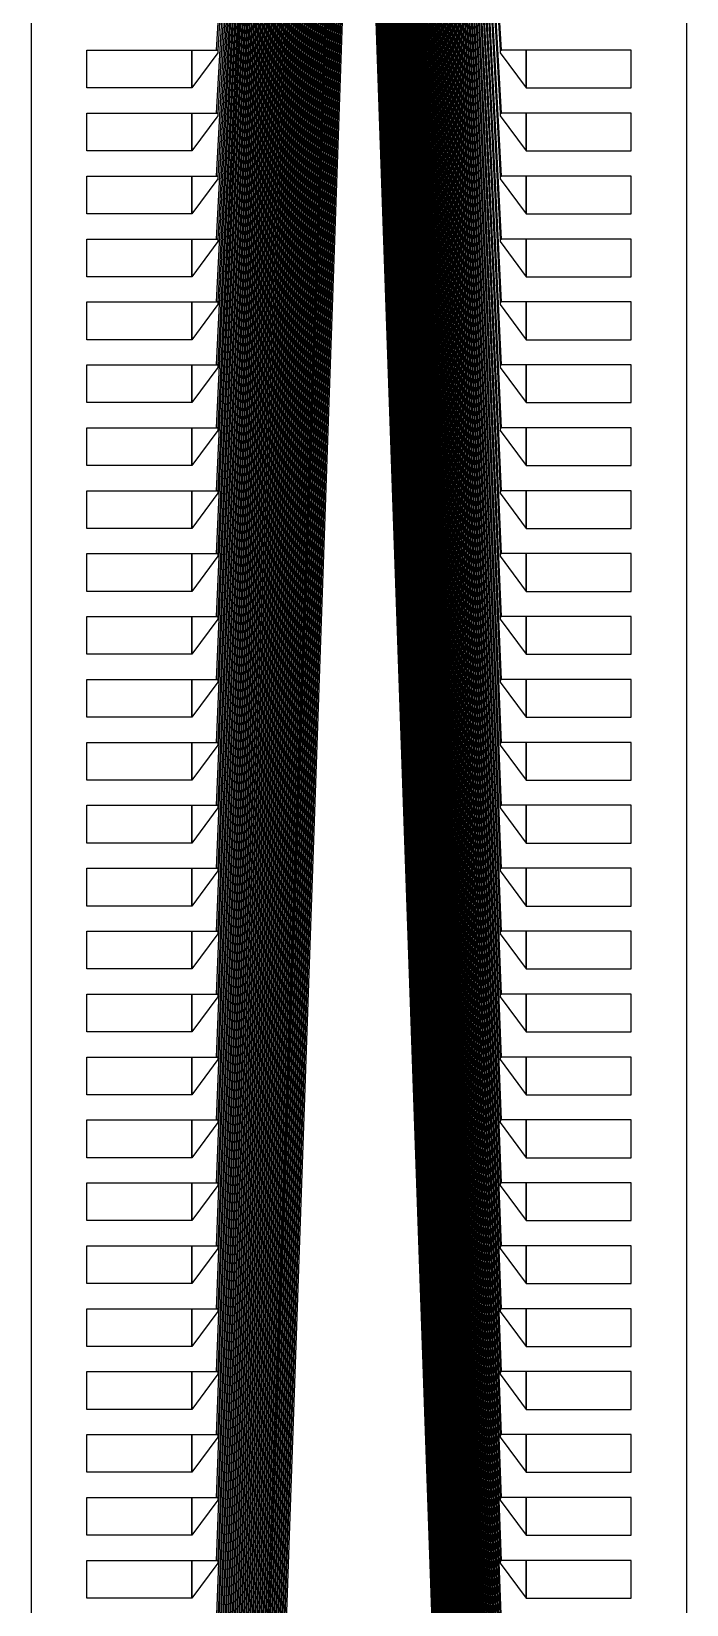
# Model space of a CAD drawing. Header units: inches. Extents: x 106592 to 209533, y 57057 to 74911.
# Drawn here: x 172694 to 173751, y 60539 to 63079 of the extents above; entities that cross this region are included whole.
import ezdxf

# ---------------------------------------------------------------- set-up
doc = ezdxf.new("R2010")
doc.units = ezdxf.units.IN
doc.header["$MEASUREMENT"] = 0
for name, color, linetype in [('metal', 221, 'Continuous'), ('nitride window', 40, 'Continuous'), ('profile', 140, 'Continuous')]:
    doc.layers.add(name, color=color, linetype=linetype)

msp = doc.modelspace()

# ---------------------------------------------------------------- linework, layer by layer
at = {"layer": 'metal'}
for points in [[(173085.7, 63850), (173087.3, 63850), (172994.9, 61626.6), (172992.8, 61626.6)], [(172994.9, 61728.2), (172992.8, 61728.2), (173082.5, 63850), (173084.1, 63850)], [(173079.3, 63850), (173080.9, 63850), (172994.9, 61829.8), (172992.8, 61829.8)], [(172994.9, 61931.4), (172992.8, 61931.4), (173076.1, 63850), (173077.7, 63850)], [(172994.9, 62033), (172992.8, 62033), (173072.9, 63850), (173074.5, 63850)], [(173069.7, 63850), (173071.3, 63850), (172994.9, 62134.6), (172992.8, 62134.6)], [(173088.9, 63850), (173090.5, 63850), (172994.9, 61525), (172992.8, 61525)], [(173092.1, 63850), (173093.7, 63850), (172994.9, 61423.4), (172992.8, 61423.4)], [(173117.7, 63850), (173119.3, 63850), (172994.9, 60610.6), (172992.8, 60610.6)], [(173114.5, 63850), (173116.1, 63850), (172994.9, 60712.2), (172992.8, 60712.2)], [(173095.3, 63850), (173096.9, 63850), (172994.9, 61321.8), (172992.8, 61321.8)], [(172994.9, 61220.2), (172992.8, 61220.2), (173098.5, 63850), (173100.1, 63850)], [(172994.9, 61118.6), (172992.8, 61118.6), (173101.7, 63850), (173103.3, 63850)], [(173104.9, 63850), (173106.5, 63850), (172994.9, 61017), (172992.8, 61017)], [(172994.9, 60915.4), (172992.8, 60915.4), (173108.1, 63850), (173109.7, 63850)], [(173111.3, 63850), (173112.9, 63850), (172994.9, 60813.8), (172992.8, 60813.8)], [(173060.1, 63850), (173061.7, 63850), (172994.9, 62439.4), (172992.8, 62439.4)], [(172994.9, 62541), (172992.8, 62541), (173056.9, 63850), (173058.5, 63850)], [(173053.7, 63850), (173055.3, 63850), (172994.9, 62642.6), (172992.8, 62642.6)], [(172994.9, 62744.2), (172992.8, 62744.2), (173050.5, 63850), (173052.1, 63850)], [(172994.9, 62845.8), (172992.8, 62845.8), (173047.3, 63850), (173048.9, 63850)], [(173044.1, 63850), (173045.7, 63850), (172994.9, 62947.5), (172992.8, 62947.5)], [(173063.3, 63850), (173064.9, 63850), (172994.9, 62337.8), (172992.8, 62337.8)], [(173066.5, 63850), (173068.1, 63850), (172994.9, 62236.2), (172992.8, 62236.2)], [(173040.9, 63850), (173042.5, 63850), (172994.9, 63049.1), (172992.8, 63049.1)], [(173188.1, 63850), (173189.7, 63850), (172994.9, 58375.3), (172992.8, 58375.3)], [(172994.9, 58476.9), (172992.8, 58476.9), (173184.9, 63850), (173186.5, 63850)], [(173181.7, 63850), (173183.3, 63850), (172994.9, 58578.5), (172992.8, 58578.5)], [(172994.9, 58680.1), (172992.8, 58680.1), (173178.5, 63850), (173180.1, 63850)], [(172994.9, 58781.7), (172992.8, 58781.7), (173175.3, 63850), (173176.9, 63850)], [(173172.1, 63850), (173173.7, 63850), (172994.9, 58883.3), (172992.8, 58883.3)], [(173191.3, 63850), (173192.9, 63850), (172994.9, 58273.7), (172992.8, 58273.7)], [(173194.5, 63850), (173196.1, 63850), (172994.9, 58172.1), (172992.8, 58172.1)], [(173220.1, 63850), (173221.7, 63850), (172994.9, 57359.2), (172992.8, 57359.2)], [(173216.9, 63850), (173218.5, 63850), (172994.9, 57460.8), (172992.8, 57460.8)], [(173197.7, 63850), (173199.3, 63850), (172994.9, 58070.5), (172992.8, 58070.5)], [(172994.9, 57968.9), (172992.8, 57968.9), (173200.9, 63850), (173202.5, 63850)], [(172994.9, 57867.3), (172992.8, 57867.3), (173204.1, 63850), (173205.7, 63850)], [(173207.3, 63850), (173208.9, 63850), (172994.9, 57765.6), (172992.8, 57765.6)], [(172994.9, 57664), (172992.8, 57664), (173210.5, 63850), (173212.1, 63850)], [(173213.7, 63850), (173215.3, 63850), (172994.9, 57562.4), (172992.8, 57562.4)], [(173162.5, 63850), (173164.1, 63850), (172994.9, 59188.1), (172992.8, 59188.1)], [(172994.9, 59289.7), (172992.8, 59289.7), (173159.3, 63850), (173160.9, 63850)], [(173156.1, 63850), (173157.7, 63850), (172994.9, 59391.3), (172992.8, 59391.3)], [(172994.9, 59492.9), (172992.8, 59492.9), (173152.9, 63850), (173154.5, 63850)], [(172994.9, 59594.5), (172992.8, 59594.5), (173149.7, 63850), (173151.3, 63850)], [(173146.5, 63850), (173148.1, 63850), (172994.9, 59696.1), (172992.8, 59696.1)], [(173165.7, 63850), (173167.3, 63850), (172994.9, 59086.5), (172992.8, 59086.5)], [(173168.9, 63850), (173170.5, 63850), (172994.9, 58984.9), (172992.8, 58984.9)], [(173143.3, 63850), (173144.9, 63850), (172994.9, 59797.7), (172992.8, 59797.7)], [(173140.1, 63850), (173141.7, 63850), (172994.9, 59899.3), (172992.8, 59899.3)], [(173120.9, 63850), (173122.5, 63850), (172994.9, 60509), (172992.8, 60509)], [(172994.9, 60407.4), (172992.8, 60407.4), (173124.1, 63850), (173125.7, 63850)], [(172994.9, 60305.7), (172992.8, 60305.7), (173127.3, 63850), (173128.9, 63850)], [(173130.5, 63850), (173132.1, 63850), (172994.9, 60204.1), (172992.8, 60204.1)], [(172994.9, 60102.5), (172992.8, 60102.5), (173133.7, 63850), (173135.3, 63850)], [(173136.9, 63850), (173138.5, 63850), (172994.9, 60000.9), (172992.8, 60000.9)], [(173224.9, 63850), (173223.3, 63850), (173450, 57359.2), (173452.1, 57359.2)], [(173228.1, 63850), (173226.5, 63850), (173450, 57460.8), (173452.1, 57460.8)], [(173231.3, 63850), (173229.7, 63850), (173450, 57562.4), (173452.1, 57562.4)], [(173450, 57664), (173452.1, 57664), (173234.5, 63850), (173232.9, 63850)], [(173237.7, 63850), (173236.1, 63850), (173450, 57765.6), (173452.1, 57765.6)], [(173450, 57867.3), (173452.1, 57867.3), (173240.9, 63850), (173239.3, 63850)], [(173450, 57968.9), (173452.1, 57968.9), (173244.1, 63850), (173242.5, 63850)], [(173247.3, 63850), (173245.7, 63850), (173450, 58070.5), (173452.1, 58070.5)], [(173250.5, 63850), (173248.9, 63850), (173450, 58172.1), (173452.1, 58172.1)], [(173253.7, 63850), (173252.1, 63850), (173450, 58273.7), (173452.1, 58273.7)], [(173256.9, 63850), (173255.3, 63850), (173450, 58375.3), (173452.1, 58375.3)], [(173450, 58476.9), (173452.1, 58476.9), (173260.1, 63850), (173258.5, 63850)], [(173263.3, 63850), (173261.7, 63850), (173450, 58578.5), (173452.1, 58578.5)], [(173450, 58680.1), (173452.1, 58680.1), (173266.5, 63850), (173264.9, 63850)], [(173450, 58781.7), (173452.1, 58781.7), (173269.7, 63850), (173268.1, 63850)], [(173272.9, 63850), (173271.3, 63850), (173450, 58883.3), (173452.1, 58883.3)], [(173276.1, 63850), (173274.5, 63850), (173450, 58984.9), (173452.1, 58984.9)], [(173279.3, 63850), (173277.7, 63850), (173450, 59086.5), (173452.1, 59086.5)], [(173282.5, 63850), (173280.9, 63850), (173450, 59188.1), (173452.1, 59188.1)], [(173450, 59289.7), (173452.1, 59289.7), (173285.7, 63850), (173284.1, 63850)], [(173288.9, 63850), (173287.3, 63850), (173450, 59391.3), (173452.1, 59391.3)], [(173450, 59492.9), (173452.1, 59492.9), (173292.1, 63850), (173290.5, 63850)], [(173450, 59594.5), (173452.1, 59594.5), (173295.3, 63850), (173293.7, 63850)], [(173298.5, 63850), (173296.9, 63850), (173450, 59696.1), (173452.1, 59696.1)], [(173301.7, 63850), (173300.1, 63850), (173450, 59797.7), (173452.1, 59797.7)], [(173304.9, 63850), (173303.3, 63850), (173450, 59899.3), (173452.1, 59899.3)], [(173308.1, 63850), (173306.5, 63850), (173450, 60000.9), (173452.1, 60000.9)], [(173450, 60102.5), (173452.1, 60102.5), (173311.3, 63850), (173309.7, 63850)], [(173314.5, 63850), (173312.9, 63850), (173450, 60204.1), (173452.1, 60204.1)], [(173450, 60305.7), (173452.1, 60305.7), (173317.7, 63850), (173316.1, 63850)], [(173450, 60407.4), (173452.1, 60407.4), (173320.9, 63850), (173319.3, 63850)], [(173324.1, 63850), (173322.5, 63850), (173450, 60509), (173452.1, 60509)], [(173327.3, 63850), (173325.7, 63850), (173450, 60610.6), (173452.1, 60610.6)], [(173330.5, 63850), (173328.9, 63850), (173450, 60712.2), (173452.1, 60712.2)], [(173333.7, 63850), (173332.1, 63850), (173450, 60813.8), (173452.1, 60813.8)], [(173450, 60915.4), (173452.1, 60915.4), (173336.9, 63850), (173335.3, 63850)], [(173340.1, 63850), (173338.5, 63850), (173450, 61017), (173452.1, 61017)], [(173450, 61118.6), (173452.1, 61118.6), (173343.3, 63850), (173341.7, 63850)], [(173450, 61220.2), (173452.1, 61220.2), (173346.5, 63850), (173344.9, 63850)], [(173349.7, 63850), (173348.1, 63850), (173450, 61321.8), (173452.1, 61321.8)], [(173352.9, 63850), (173351.3, 63850), (173450, 61423.4), (173452.1, 61423.4)], [(173356.1, 63850), (173354.5, 63850), (173450, 61525), (173452.1, 61525)], [(173359.3, 63850), (173357.7, 63850), (173450, 61626.6), (173452.1, 61626.6)], [(173450, 61728.2), (173452.1, 61728.2), (173362.5, 63850), (173360.9, 63850)], [(173365.7, 63850), (173364.1, 63850), (173450, 61829.8), (173452.1, 61829.8)], [(173450, 61931.4), (173452.1, 61931.4), (173368.9, 63850), (173367.3, 63850)], [(173450, 62033), (173452.1, 62033), (173372.1, 63850), (173370.5, 63850)], [(173375.3, 63850), (173373.7, 63850), (173450, 62134.6), (173452.1, 62134.6)], [(173378.5, 63850), (173376.9, 63850), (173450, 62236.2), (173452.1, 62236.2)], [(173381.7, 63850), (173380.1, 63850), (173450, 62337.8), (173452.1, 62337.8)], [(173384.9, 63850), (173383.3, 63850), (173450, 62439.4), (173452.1, 62439.4)], [(173450, 62541), (173452.1, 62541), (173388.1, 63850), (173386.5, 63850)], [(173391.3, 63850), (173389.7, 63850), (173450, 62642.6), (173452.1, 62642.6)], [(173450, 62744.2), (173452.1, 62744.2), (173394.5, 63850), (173392.9, 63850)], [(173450, 62845.8), (173452.1, 62845.8), (173397.7, 63850), (173396.1, 63850)], [(173400.9, 63850), (173399.3, 63850), (173450, 62947.5), (173452.1, 62947.5)], [(173404.1, 63850), (173402.5, 63850), (173450, 63049.1), (173452.1, 63049.1)], [(172783.2, 63049.1), (172952.6, 63049.1), (172952.6, 62988.1), (172783.2, 62988.1)], [(172952.6, 62988.1), (172952.6, 63049.1), (172994.9, 63049.1), (172994.9, 63044.8), (172952.6, 62988.1)], [(173492.3, 62988.1), (173492.3, 63049.1), (173450, 63049.1), (173450, 63044.8), (173492.3, 62988.1)], [(173661.7, 63049.1), (173492.3, 63049.1), (173492.3, 62988.1), (173661.7, 62988.1)], [(172783.2, 62947.5), (172952.6, 62947.5), (172952.6, 62886.5), (172783.2, 62886.5)], [(172952.6, 62886.5), (172952.6, 62947.5), (172994.9, 62947.5), (172994.9, 62943.2), (172952.6, 62886.5)], [(173492.3, 62886.5), (173492.3, 62947.5), (173450, 62947.5), (173450, 62943.2), (173492.3, 62886.5)], [(173661.7, 62947.5), (173492.3, 62947.5), (173492.3, 62886.5), (173661.7, 62886.5)], [(172783.2, 62845.8), (172952.6, 62845.8), (172952.6, 62784.9), (172783.2, 62784.9)], [(172952.6, 62784.9), (172952.6, 62845.8), (172994.9, 62845.8), (172994.9, 62841.6), (172952.6, 62784.9)], [(173492.3, 62784.9), (173492.3, 62845.8), (173450, 62845.8), (173450, 62841.6), (173492.3, 62784.9)], [(173661.7, 62845.8), (173492.3, 62845.8), (173492.3, 62784.9), (173661.7, 62784.9)], [(172783.2, 62744.2), (172952.6, 62744.2), (172952.6, 62683.3), (172783.2, 62683.3)], [(172952.6, 62683.3), (172952.6, 62744.2), (172994.9, 62744.2), (172994.9, 62740), (172952.6, 62683.3)], [(173492.3, 62683.3), (173492.3, 62744.2), (173450, 62744.2), (173450, 62740), (173492.3, 62683.3)], [(173661.7, 62744.2), (173492.3, 62744.2), (173492.3, 62683.3), (173661.7, 62683.3)], [(172783.2, 62642.6), (172952.6, 62642.6), (172952.6, 62581.7), (172783.2, 62581.7)], [(172952.6, 62581.7), (172952.6, 62642.6), (172994.9, 62642.6), (172994.9, 62638.4), (172952.6, 62581.7)], [(173492.3, 62581.7), (173492.3, 62642.6), (173450, 62642.6), (173450, 62638.4), (173492.3, 62581.7)], [(173661.7, 62642.6), (173492.3, 62642.6), (173492.3, 62581.7), (173661.7, 62581.7)], [(172783.2, 62541), (172952.6, 62541), (172952.6, 62480.1), (172783.2, 62480.1)], [(172952.6, 62480.1), (172952.6, 62541), (172994.9, 62541), (172994.9, 62536.8), (172952.6, 62480.1)], [(173492.3, 62480.1), (173492.3, 62541), (173450, 62541), (173450, 62536.8), (173492.3, 62480.1)], [(173661.7, 62541), (173492.3, 62541), (173492.3, 62480.1), (173661.7, 62480.1)], [(172783.2, 62439.4), (172952.6, 62439.4), (172952.6, 62378.5), (172783.2, 62378.5)], [(172952.6, 62378.5), (172952.6, 62439.4), (172994.9, 62439.4), (172994.9, 62435.2), (172952.6, 62378.5)], [(173492.3, 62378.5), (173492.3, 62439.4), (173450, 62439.4), (173450, 62435.2), (173492.3, 62378.5)], [(173661.7, 62439.4), (173492.3, 62439.4), (173492.3, 62378.5), (173661.7, 62378.5)], [(172783.2, 62337.8), (172952.6, 62337.8), (172952.6, 62276.9), (172783.2, 62276.9)], [(172952.6, 62276.9), (172952.6, 62337.8), (172994.9, 62337.8), (172994.9, 62333.6), (172952.6, 62276.9)], [(173492.3, 62276.9), (173492.3, 62337.8), (173450, 62337.8), (173450, 62333.6), (173492.3, 62276.9)], [(173661.7, 62337.8), (173492.3, 62337.8), (173492.3, 62276.9), (173661.7, 62276.9)], [(172783.2, 62236.2), (172952.6, 62236.2), (172952.6, 62175.3), (172783.2, 62175.3)], [(172952.6, 62175.3), (172952.6, 62236.2), (172994.9, 62236.2), (172994.9, 62232), (172952.6, 62175.3)], [(173492.3, 62175.3), (173492.3, 62236.2), (173450, 62236.2), (173450, 62232), (173492.3, 62175.3)], [(173661.7, 62236.2), (173492.3, 62236.2), (173492.3, 62175.3), (173661.7, 62175.3)], [(172783.2, 62134.6), (172952.6, 62134.6), (172952.6, 62073.7), (172783.2, 62073.7)], [(172952.6, 62073.7), (172952.6, 62134.6), (172994.9, 62134.6), (172994.9, 62130.4), (172952.6, 62073.7)], [(173492.3, 62073.7), (173492.3, 62134.6), (173450, 62134.6), (173450, 62130.4), (173492.3, 62073.7)], [(173661.7, 62134.6), (173492.3, 62134.6), (173492.3, 62073.7), (173661.7, 62073.7)], [(172783.2, 62033), (172952.6, 62033), (172952.6, 61972.1), (172783.2, 61972.1)], [(172952.6, 61972.1), (172952.6, 62033), (172994.9, 62033), (172994.9, 62028.8), (172952.6, 61972.1)], [(173492.3, 61972.1), (173492.3, 62033), (173450, 62033), (173450, 62028.8), (173492.3, 61972.1)], [(173661.7, 62033), (173492.3, 62033), (173492.3, 61972.1), (173661.7, 61972.1)], [(172783.2, 61931.4), (172952.6, 61931.4), (172952.6, 61870.4), (172783.2, 61870.4)], [(172952.6, 61870.4), (172952.6, 61931.4), (172994.9, 61931.4), (172994.9, 61927.2), (172952.6, 61870.4)], [(173492.3, 61870.4), (173492.3, 61931.4), (173450, 61931.4), (173450, 61927.2), (173492.3, 61870.4)], [(173661.7, 61931.4), (173492.3, 61931.4), (173492.3, 61870.4), (173661.7, 61870.4)], [(172783.2, 61829.8), (172952.6, 61829.8), (172952.6, 61768.8), (172783.2, 61768.8)], [(172952.6, 61768.8), (172952.6, 61829.8), (172994.9, 61829.8), (172994.9, 61825.6), (172952.6, 61768.8)], [(173492.3, 61768.8), (173492.3, 61829.8), (173450, 61829.8), (173450, 61825.6), (173492.3, 61768.8)], [(173661.7, 61829.8), (173492.3, 61829.8), (173492.3, 61768.8), (173661.7, 61768.8)], [(172783.2, 61728.2), (172952.6, 61728.2), (172952.6, 61667.2), (172783.2, 61667.2)], [(172952.6, 61667.2), (172952.6, 61728.2), (172994.9, 61728.2), (172994.9, 61724), (172952.6, 61667.2)], [(173492.3, 61667.2), (173492.3, 61728.2), (173450, 61728.2), (173450, 61724), (173492.3, 61667.2)], [(173661.7, 61728.2), (173492.3, 61728.2), (173492.3, 61667.2), (173661.7, 61667.2)], [(172783.2, 61626.6), (172952.6, 61626.6), (172952.6, 61565.6), (172783.2, 61565.6)], [(172952.6, 61565.6), (172952.6, 61626.6), (172994.9, 61626.6), (172994.9, 61622.4), (172952.6, 61565.6)], [(173492.3, 61565.6), (173492.3, 61626.6), (173450, 61626.6), (173450, 61622.4), (173492.3, 61565.6)], [(173661.7, 61626.6), (173492.3, 61626.6), (173492.3, 61565.6), (173661.7, 61565.6)], [(172783.2, 61525), (172952.6, 61525), (172952.6, 61464), (172783.2, 61464)], [(172952.6, 61464), (172952.6, 61525), (172994.9, 61525), (172994.9, 61520.8), (172952.6, 61464)], [(173492.3, 61464), (173492.3, 61525), (173450, 61525), (173450, 61520.8), (173492.3, 61464)], [(173661.7, 61525), (173492.3, 61525), (173492.3, 61464), (173661.7, 61464)], [(172783.2, 61423.4), (172952.6, 61423.4), (172952.6, 61362.4), (172783.2, 61362.4)], [(172952.6, 61362.4), (172952.6, 61423.4), (172994.9, 61423.4), (172994.9, 61419.2), (172952.6, 61362.4)], [(173492.3, 61362.4), (173492.3, 61423.4), (173450, 61423.4), (173450, 61419.2), (173492.3, 61362.4)], [(173661.7, 61423.4), (173492.3, 61423.4), (173492.3, 61362.4), (173661.7, 61362.4)], [(172783.2, 61321.8), (172952.6, 61321.8), (172952.6, 61260.8), (172783.2, 61260.8)], [(172952.6, 61260.8), (172952.6, 61321.8), (172994.9, 61321.8), (172994.9, 61317.6), (172952.6, 61260.8)], [(173492.3, 61260.8), (173492.3, 61321.8), (173450, 61321.8), (173450, 61317.6), (173492.3, 61260.8)], [(173661.7, 61321.8), (173492.3, 61321.8), (173492.3, 61260.8), (173661.7, 61260.8)], [(172783.2, 61220.2), (172952.6, 61220.2), (172952.6, 61159.2), (172783.2, 61159.2)], [(172952.6, 61159.2), (172952.6, 61220.2), (172994.9, 61220.2), (172994.9, 61216), (172952.6, 61159.2)], [(173492.3, 61159.2), (173492.3, 61220.2), (173450, 61220.2), (173450, 61216), (173492.3, 61159.2)], [(173661.7, 61220.2), (173492.3, 61220.2), (173492.3, 61159.2), (173661.7, 61159.2)], [(172783.2, 61118.6), (172952.6, 61118.6), (172952.6, 61057.6), (172783.2, 61057.6)], [(172952.6, 61057.6), (172952.6, 61118.6), (172994.9, 61118.6), (172994.9, 61114.3), (172952.6, 61057.6)], [(173492.3, 61057.6), (173492.3, 61118.6), (173450, 61118.6), (173450, 61114.3), (173492.3, 61057.6)], [(173661.7, 61118.6), (173492.3, 61118.6), (173492.3, 61057.6), (173661.7, 61057.6)], [(172783.2, 61017), (172952.6, 61017), (172952.6, 60956), (172783.2, 60956)], [(172952.6, 60956), (172952.6, 61017), (172994.9, 61017), (172994.9, 61012.7), (172952.6, 60956)], [(173492.3, 60956), (173492.3, 61017), (173450, 61017), (173450, 61012.7), (173492.3, 60956)], [(173661.7, 61017), (173492.3, 61017), (173492.3, 60956), (173661.7, 60956)], [(172783.2, 60915.4), (172952.6, 60915.4), (172952.6, 60854.4), (172783.2, 60854.4)], [(172952.6, 60854.4), (172952.6, 60915.4), (172994.9, 60915.4), (172994.9, 60911.1), (172952.6, 60854.4)], [(173492.3, 60854.4), (173492.3, 60915.4), (173450, 60915.4), (173450, 60911.1), (173492.3, 60854.4)], [(173661.7, 60915.4), (173492.3, 60915.4), (173492.3, 60854.4), (173661.7, 60854.4)], [(172783.2, 60813.8), (172952.6, 60813.8), (172952.6, 60752.8), (172783.2, 60752.8)], [(172952.6, 60752.8), (172952.6, 60813.8), (172994.9, 60813.8), (172994.9, 60809.5), (172952.6, 60752.8)], [(173492.3, 60752.8), (173492.3, 60813.8), (173450, 60813.8), (173450, 60809.5), (173492.3, 60752.8)], [(173661.7, 60813.8), (173492.3, 60813.8), (173492.3, 60752.8), (173661.7, 60752.8)], [(172783.2, 60712.2), (172952.6, 60712.2), (172952.6, 60651.2), (172783.2, 60651.2)], [(172952.6, 60651.2), (172952.6, 60712.2), (172994.9, 60712.2), (172994.9, 60707.9), (172952.6, 60651.2)], [(173492.3, 60651.2), (173492.3, 60712.2), (173450, 60712.2), (173450, 60707.9), (173492.3, 60651.2)], [(173661.7, 60712.2), (173492.3, 60712.2), (173492.3, 60651.2), (173661.7, 60651.2)], [(172783.2, 60610.6), (172952.6, 60610.6), (172952.6, 60549.6), (172783.2, 60549.6)], [(172952.6, 60549.6), (172952.6, 60610.6), (172994.9, 60610.6), (172994.9, 60606.3), (172952.6, 60549.6)], [(173492.3, 60549.6), (173492.3, 60610.6), (173450, 60610.6), (173450, 60606.3), (173492.3, 60549.6)], [(173661.7, 60610.6), (173492.3, 60610.6), (173492.3, 60549.6), (173661.7, 60549.6)]]:
    msp.add_lwpolyline(points, close=True, dxfattribs=at)
at = {"layer": 'nitride window'}
for points in [[(172783.2, 63049.1), (172952.6, 63049.1), (172952.6, 62988.1), (172783.2, 62988.1)], [(173661.7, 63049.1), (173492.3, 63049.1), (173492.3, 62988.1), (173661.7, 62988.1)], [(172783.2, 62947.5), (172952.6, 62947.5), (172952.6, 62886.5), (172783.2, 62886.5)], [(173661.7, 62947.5), (173492.3, 62947.5), (173492.3, 62886.5), (173661.7, 62886.5)], [(172783.2, 62845.8), (172952.6, 62845.8), (172952.6, 62784.9), (172783.2, 62784.9)], [(173661.7, 62845.8), (173492.3, 62845.8), (173492.3, 62784.9), (173661.7, 62784.9)], [(172783.2, 62744.2), (172952.6, 62744.2), (172952.6, 62683.3), (172783.2, 62683.3)], [(173661.7, 62744.2), (173492.3, 62744.2), (173492.3, 62683.3), (173661.7, 62683.3)], [(172783.2, 62642.6), (172952.6, 62642.6), (172952.6, 62581.7), (172783.2, 62581.7)], [(173661.7, 62642.6), (173492.3, 62642.6), (173492.3, 62581.7), (173661.7, 62581.7)], [(172783.2, 62541), (172952.6, 62541), (172952.6, 62480.1), (172783.2, 62480.1)], [(173661.7, 62541), (173492.3, 62541), (173492.3, 62480.1), (173661.7, 62480.1)], [(172783.2, 62439.4), (172952.6, 62439.4), (172952.6, 62378.5), (172783.2, 62378.5)], [(173661.7, 62439.4), (173492.3, 62439.4), (173492.3, 62378.5), (173661.7, 62378.5)], [(172783.2, 62337.8), (172952.6, 62337.8), (172952.6, 62276.9), (172783.2, 62276.9)], [(173661.7, 62337.8), (173492.3, 62337.8), (173492.3, 62276.9), (173661.7, 62276.9)], [(172783.2, 62236.2), (172952.6, 62236.2), (172952.6, 62175.3), (172783.2, 62175.3)], [(173661.7, 62236.2), (173492.3, 62236.2), (173492.3, 62175.3), (173661.7, 62175.3)], [(172783.2, 62134.6), (172952.6, 62134.6), (172952.6, 62073.7), (172783.2, 62073.7)], [(173661.7, 62134.6), (173492.3, 62134.6), (173492.3, 62073.7), (173661.7, 62073.7)], [(172783.2, 62033), (172952.6, 62033), (172952.6, 61972.1), (172783.2, 61972.1)], [(173661.7, 62033), (173492.3, 62033), (173492.3, 61972.1), (173661.7, 61972.1)], [(172783.2, 61931.4), (172952.6, 61931.4), (172952.6, 61870.4), (172783.2, 61870.4)], [(173661.7, 61931.4), (173492.3, 61931.4), (173492.3, 61870.4), (173661.7, 61870.4)], [(172783.2, 61829.8), (172952.6, 61829.8), (172952.6, 61768.8), (172783.2, 61768.8)], [(173661.7, 61829.8), (173492.3, 61829.8), (173492.3, 61768.8), (173661.7, 61768.8)], [(172783.2, 61728.2), (172952.6, 61728.2), (172952.6, 61667.2), (172783.2, 61667.2)], [(173661.7, 61728.2), (173492.3, 61728.2), (173492.3, 61667.2), (173661.7, 61667.2)], [(172783.2, 61626.6), (172952.6, 61626.6), (172952.6, 61565.6), (172783.2, 61565.6)], [(173661.7, 61626.6), (173492.3, 61626.6), (173492.3, 61565.6), (173661.7, 61565.6)], [(172783.2, 61525), (172952.6, 61525), (172952.6, 61464), (172783.2, 61464)], [(173661.7, 61525), (173492.3, 61525), (173492.3, 61464), (173661.7, 61464)], [(172783.2, 61423.4), (172952.6, 61423.4), (172952.6, 61362.4), (172783.2, 61362.4)], [(173661.7, 61423.4), (173492.3, 61423.4), (173492.3, 61362.4), (173661.7, 61362.4)], [(172783.2, 61321.8), (172952.6, 61321.8), (172952.6, 61260.8), (172783.2, 61260.8)], [(173661.7, 61321.8), (173492.3, 61321.8), (173492.3, 61260.8), (173661.7, 61260.8)], [(172783.2, 61220.2), (172952.6, 61220.2), (172952.6, 61159.2), (172783.2, 61159.2)], [(173661.7, 61220.2), (173492.3, 61220.2), (173492.3, 61159.2), (173661.7, 61159.2)], [(172783.2, 61118.6), (172952.6, 61118.6), (172952.6, 61057.6), (172783.2, 61057.6)], [(173661.7, 61118.6), (173492.3, 61118.6), (173492.3, 61057.6), (173661.7, 61057.6)], [(172783.2, 61017), (172952.6, 61017), (172952.6, 60956), (172783.2, 60956)], [(173661.7, 61017), (173492.3, 61017), (173492.3, 60956), (173661.7, 60956)], [(172783.2, 60915.4), (172952.6, 60915.4), (172952.6, 60854.4), (172783.2, 60854.4)], [(173661.7, 60915.4), (173492.3, 60915.4), (173492.3, 60854.4), (173661.7, 60854.4)], [(172783.2, 60813.8), (172952.6, 60813.8), (172952.6, 60752.8), (172783.2, 60752.8)], [(173661.7, 60813.8), (173492.3, 60813.8), (173492.3, 60752.8), (173661.7, 60752.8)], [(172783.2, 60712.2), (172952.6, 60712.2), (172952.6, 60651.2), (172783.2, 60651.2)], [(173661.7, 60712.2), (173492.3, 60712.2), (173492.3, 60651.2), (173661.7, 60651.2)], [(172783.2, 60610.6), (172952.6, 60610.6), (172952.6, 60549.6), (172783.2, 60549.6)], [(173661.7, 60610.6), (173492.3, 60610.6), (173492.3, 60549.6), (173661.7, 60549.6)]]:
    msp.add_lwpolyline(points, close=True, dxfattribs=at)
at = {"layer": 'profile'}
msp.add_lwpolyline([(173750.7, 63983.5), (173750.7, 57298.3), (173730.7, 57278.3), (172714.2, 57278.3), (172694.2, 57298.3), (172694.2, 63983.5)], dxfattribs=at)

doc.saveas('drawing.dxf')
